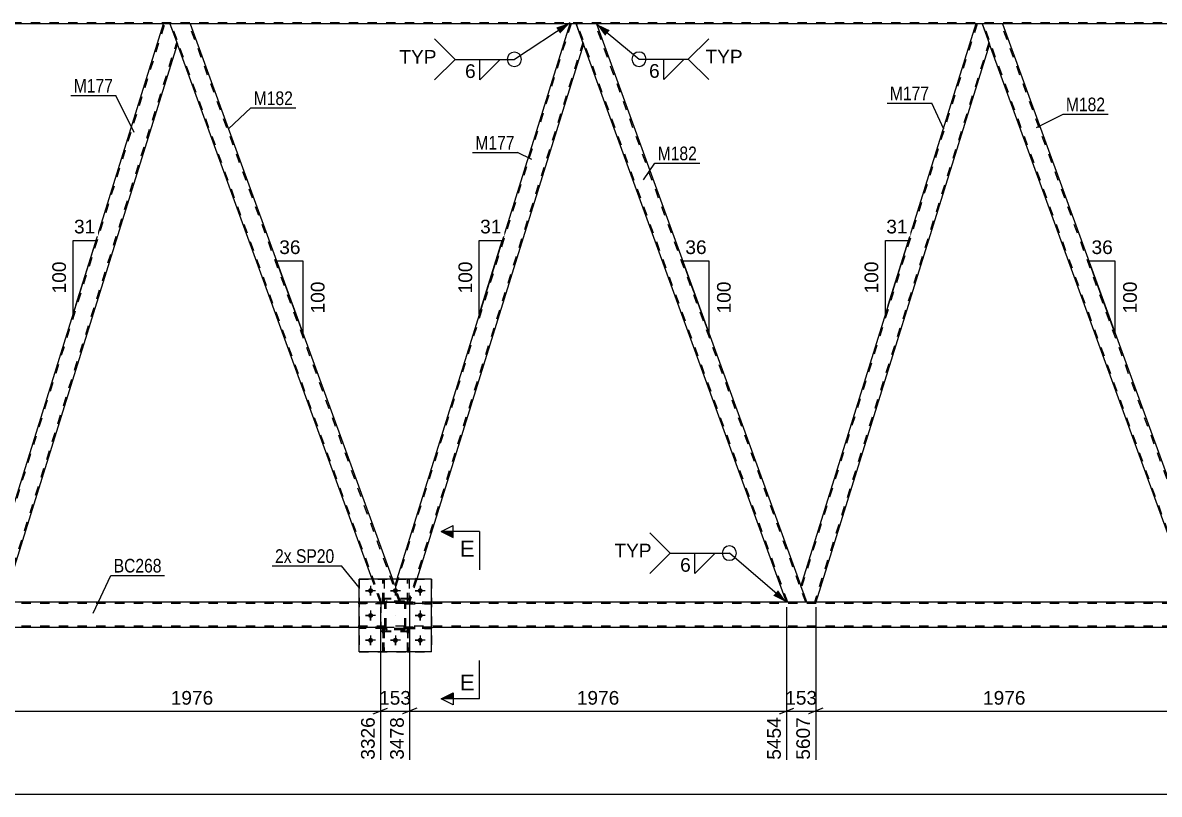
# Model space of a CAD drawing. Header units: millimetres. Extents: x -49 to 792, y -433 to 161.
# Drawn here: x 109.7 to 347.9, y -163.5 to -1.8 of the extents above; entities that cross this region are included whole.
import ezdxf

# ---------------------------------------------------------------- set-up
doc = ezdxf.new("R2010")
doc.units = ezdxf.units.MM
doc.linetypes.add('DXK_LINE_DOT2', pattern=[3.9198, 1.9599, -1.9599])
doc.linetypes.add('DXK_LINE_DOT3', pattern=[5.9187, 2.979, -0.9799, 0.9799, -0.9799])
doc.styles.add('Arial', font='ARIAL.TTF', dxfattribs={"height": 0.2})
doc.styles.add('Arial Narrow', font='ARIALN.TTF', dxfattribs={"height": 0.2})

# ---------------------------------------------------------------- blocks, each defined once
blk = doc.blocks.new('Part-203723993-3401 - 3316')
at = {"color": 7, "linetype": 'DXK_LINE_DOT2'}
for p, q in [((709.17, -1.76), (33.84, -1.76)), ((144.82, -2), (139.24, -2)), ((229.95, -2), (224.38, -2)), ((315.09, -2), (309.51, -2))]:
    blk.add_line(p, q, dxfattribs=at)
at = {"color": 2, "linetype": 'Continuous'}
for p, q in [((139.24, -2), (59.68, -2)), ((224.38, -2), (144.82, -2)), ((309.51, -2), (229.95, -2)), ((394.64, -2), (315.09, -2))]:
    blk.add_line(p, q, dxfattribs=at)
blk = doc.blocks.new('Part-203723993-3720 - 3316')
at = {"color": 7, "linetype": 'DXK_LINE_DOT2'}
for p, q in [((224.63, -2), (187.81, -120.12)), ((227.11, -5.88), (190.53, -123.22)), ((188.1, -118.4), (187.67, -119.75)), ((192.29, -118.4), (190.78, -123.22)), ((188.94, -123.22), (187.67, -119.75)), ((190.78, -123.22), (188.94, -123.22))]:
    blk.add_line(p, q, dxfattribs=at)
at = {"color": 2, "linetype": 'Continuous'}
for p, q in [((224.38, -2), (188.1, -118.4)), ((225.69, -2), (224.38, -2)), ((227.24, -6.25), (225.69, -2)), ((227.24, -6.25), (192.29, -118.4))]:
    blk.add_line(p, q, dxfattribs=at)
blk = doc.blocks.new('Part-203723993-3664 - 3316')
at = {"color": 7, "linetype": 'DXK_LINE_DOT2'}
for p, q in [((190.37, -123.24), (190.37, -118.39)), ((190.37, -118.39), (190.69, -118.39)), ((190.69, -118.39), (190.69, -123.24)), ((190.37, -122.64), (190.69, -122.64)), ((190.69, -123.24), (190.37, -123.24))]:
    blk.add_line(p, q, dxfattribs=at)
blk = doc.blocks.new('Part-203723993-3668 - 3316')
at = {"color": 7, "linetype": 'DXK_LINE_DOT2'}
for p, q in [((185.62, -123.48), (185.66, -123.29)), ((185.66, -123.29), (185.62, -123.48)), ((185.62, -128.52), (185.62, -123.48)), ((185.86, -123.48), (185.88, -123.38)), ((185.86, -128.52), (185.86, -123.48)), ((185.88, -123.38), (185.93, -123.31)), ((185.92, -123.03), (186.1, -123)), ((186.1, -123), (185.92, -123.03)), ((185.93, -123.31), (186.01, -123.25)), ((186.01, -123.25), (186.1, -123.24)), ((189.54, -123), (186.1, -123)), ((186.1, -123.24), (189.54, -123.24)), ((189.54, -123), (189.72, -123.03)), ((189.72, -123.03), (189.54, -123)), ((189.54, -123.24), (189.63, -123.25)), ((189.63, -123.25), (189.71, -123.31)), ((189.71, -123.31), (189.76, -123.38)), ((189.76, -123.38), (189.78, -123.48)), ((189.78, -128.52), (189.78, -123.48)), ((189.98, -123.29), (190.02, -123.48)), ((190.02, -123.48), (189.98, -123.29)), ((190.02, -128.52), (190.02, -123.48)), ((185.66, -128.7), (185.62, -128.52)), ((185.62, -128.52), (185.66, -128.7)), ((185.88, -128.61), (185.86, -128.52)), ((185.93, -128.69), (185.88, -128.61)), ((189.76, -128.61), (189.71, -128.69)), ((189.78, -128.52), (189.76, -128.61)), ((190.02, -128.52), (189.98, -128.7)), ((189.98, -128.7), (190.02, -128.52)), ((186.1, -129), (185.92, -128.96)), ((185.92, -128.96), (186.1, -129)), ((186.01, -128.74), (185.93, -128.69)), ((186.1, -128.76), (186.01, -128.74)), ((189.54, -128.76), (186.1, -128.76)), ((189.54, -129), (186.1, -129)), ((189.63, -128.74), (189.54, -128.76)), ((189.72, -128.96), (189.54, -129)), ((189.54, -129), (189.72, -128.96)), ((189.71, -128.69), (189.63, -128.74))]:
    blk.add_line(p, q, dxfattribs=at)
at = {"color": 7, "linetype": 'DXK_LINE_DOT3'}
blk.add_line((187.82, -126), (187.82, -126), dxfattribs=at)
at = {"color": 7, "linetype": 'DXK_LINE_DOT2'}
for centre, start, end in [((186.1, -123.48), 112.5, 157.5), ((186.1, -123.48), 112.5, 157.5), ((189.54, -123.48), 22.5, 67.5), ((189.54, -123.48), 22.5, 67.5), ((186.1, -128.52), 202.5, 247.5), ((186.1, -128.52), 202.5, 247.5), ((189.54, -128.52), 292.5, 337.5), ((189.54, -128.52), 292.5, 337.5)]:
    blk.add_arc(centre, 0.48, start, end, dxfattribs=at)
blk = doc.blocks.new('Bolt-203723993-3380 - 3316')
at = {"linetype": 'Continuous'}
for points in [[(183.14, -120.8, -1), (182.1, -120.8, -1)], [(188.34, -120.8, -1), (187.3, -120.8, -1)], [(193.54, -120.8, -1), (192.5, -120.8, -1)], [(183.14, -126, -1), (182.1, -126, -1)], [(193.54, -126, -1), (192.5, -126, -1)], [(183.14, -131.2, -1), (182.1, -131.2, -1)], [(188.34, -131.2, -1), (187.3, -131.2, -1)], [(193.54, -131.2, -1), (192.5, -131.2, -1)]]:
    blk.add_hatch(color=1, dxfattribs=at).paths.add_polyline_path(points)
at = {"color": 1, "linetype": 'Continuous'}
for p, q in [((183.66, -120.8), (181.58, -120.8)), ((182.62, -119.76), (182.62, -121.84)), ((188.86, -120.8), (186.78, -120.8)), ((187.82, -119.76), (187.82, -121.84)), ((194.06, -120.8), (191.98, -120.8)), ((193.02, -119.76), (193.02, -121.84)), ((183.66, -126), (181.58, -126)), ((182.62, -124.96), (182.62, -127.04)), ((194.06, -126), (191.98, -126)), ((193.02, -124.96), (193.02, -127.04)), ((182.62, -130.16), (182.62, -132.24)), ((187.82, -130.16), (187.82, -132.24)), ((193.02, -130.16), (193.02, -132.24)), ((183.66, -131.2), (181.58, -131.2)), ((188.86, -131.2), (186.78, -131.2)), ((194.06, -131.2), (191.98, -131.2))]:
    blk.add_line(p, q, dxfattribs=at)
blk = doc.blocks.new('Bolt-203723993-3381 - 3316')
at = {"color": 1, "linetype": 'Continuous'}
for p, q in [((181.58, -120.8), (182.27, -120.8)), ((182.62, -119.76), (182.62, -120.45)), ((182.62, -121.84), (182.62, -121.14)), ((183.66, -120.8), (182.97, -120.8)), ((186.78, -120.8), (187.47, -120.8)), ((187.82, -119.76), (187.82, -120.45)), ((187.82, -121.84), (187.82, -121.14)), ((188.86, -120.8), (188.17, -120.8)), ((191.98, -120.8), (192.67, -120.8)), ((193.02, -119.76), (193.02, -120.45)), ((193.02, -121.84), (193.02, -121.14)), ((194.06, -120.8), (193.37, -120.8)), ((181.58, -126), (182.27, -126)), ((182.62, -124.96), (182.62, -125.65)), ((183.66, -126), (182.97, -126)), ((191.98, -126), (192.67, -126)), ((193.02, -124.96), (193.02, -125.65)), ((194.06, -126), (193.37, -126)), ((182.62, -127.04), (182.62, -126.34)), ((193.02, -127.04), (193.02, -126.34)), ((182.62, -130.16), (182.62, -130.85)), ((187.82, -130.16), (187.82, -130.85)), ((193.02, -130.16), (193.02, -130.85)), ((181.58, -131.2), (182.27, -131.2)), ((182.62, -132.24), (182.62, -131.54)), ((183.66, -131.2), (182.97, -131.2)), ((186.78, -131.2), (187.47, -131.2)), ((187.82, -132.24), (187.82, -131.54)), ((188.86, -131.2), (188.17, -131.2)), ((191.98, -131.2), (192.67, -131.2)), ((193.02, -132.24), (193.02, -131.54)), ((194.06, -131.2), (193.37, -131.2))]:
    blk.add_line(p, q, dxfattribs=at)
blk = doc.blocks.new('Part-203723993-3396 - 3316')
at = {"color": 7, "linetype": 'DXK_LINE_DOT2'}
for p, q in [((718.97, -123.46), (52.31, -123.46)), ((195.42, -123.22), (180.22, -123.22)), ((718.97, -128.26), (51.68, -128.26)), ((195.42, -128.5), (180.22, -128.5))]:
    blk.add_line(p, q, dxfattribs=at)
at = {"color": 2, "linetype": 'Continuous'}
for p, q in [((180.22, -123.22), (52.34, -123.22)), ((435.63, -123.22), (195.42, -123.22)), ((180.22, -128.5), (51.65, -128.5)), ((435.63, -128.5), (195.42, -128.5))]:
    blk.add_line(p, q, dxfattribs=at)
blk = doc.blocks.new('Part-203723993-3655 - 3316')
at = {"color": 2, "linetype": 'Continuous'}
for p, q in [((190.37, -118.4), (190.37, -118.39)), ((190.69, -118.39), (190.37, -118.39)), ((190.69, -118.4), (190.69, -118.39))]:
    blk.add_line(p, q, dxfattribs=at)
at = {"color": 7, "linetype": 'DXK_LINE_DOT2'}
for p, q in [((190.37, -123.24), (190.37, -118.4)), ((190.69, -123.24), (190.69, -118.4)), ((190.37, -122.64), (190.69, -122.64)), ((190.69, -123.24), (190.37, -123.24))]:
    blk.add_line(p, q, dxfattribs=at)
blk = doc.blocks.new('Part-203723993-3659 - 3316')
at = {"color": 7, "linetype": 'DXK_LINE_DOT2'}
for p, q in [((185.62, -123.48), (185.66, -123.29)), ((185.66, -123.29), (185.62, -123.48)), ((185.62, -128.52), (185.62, -123.48)), ((185.86, -123.48), (185.88, -123.38)), ((185.86, -128.52), (185.86, -123.48)), ((185.88, -123.38), (185.93, -123.31)), ((185.92, -123.03), (186.1, -123)), ((186.1, -123), (185.92, -123.03)), ((185.93, -123.31), (186.01, -123.25)), ((186.01, -123.25), (186.1, -123.24)), ((189.54, -123), (186.1, -123)), ((186.1, -123.24), (189.54, -123.24)), ((189.54, -123), (189.72, -123.03)), ((189.72, -123.03), (189.54, -123)), ((189.54, -123.24), (189.63, -123.25)), ((189.63, -123.25), (189.71, -123.31)), ((189.71, -123.31), (189.76, -123.38)), ((189.76, -123.38), (189.78, -123.48)), ((189.78, -128.52), (189.78, -123.48)), ((189.98, -123.29), (190.02, -123.48)), ((190.02, -123.48), (189.98, -123.29)), ((190.02, -128.52), (190.02, -123.48)), ((185.66, -128.7), (185.62, -128.52)), ((185.62, -128.52), (185.66, -128.7)), ((185.88, -128.61), (185.86, -128.52)), ((185.93, -128.69), (185.88, -128.61)), ((189.76, -128.61), (189.71, -128.69)), ((189.78, -128.52), (189.76, -128.61)), ((190.02, -128.52), (189.98, -128.7)), ((189.98, -128.7), (190.02, -128.52)), ((186.1, -129), (185.92, -128.96)), ((185.92, -128.96), (186.1, -129)), ((186.01, -128.74), (185.93, -128.69)), ((186.1, -128.76), (186.01, -128.74)), ((189.54, -128.76), (186.1, -128.76)), ((189.54, -129), (186.1, -129)), ((189.63, -128.74), (189.54, -128.76)), ((189.72, -128.96), (189.54, -129)), ((189.54, -129), (189.72, -128.96)), ((189.71, -128.69), (189.63, -128.74))]:
    blk.add_line(p, q, dxfattribs=at)
at = {"color": 7, "linetype": 'DXK_LINE_DOT3'}
blk.add_line((187.82, -126), (187.82, -126), dxfattribs=at)
at = {"color": 7, "linetype": 'DXK_LINE_DOT2'}
for centre, start, end in [((186.1, -123.48), 112.5, 157.5), ((186.1, -123.48), 112.5, 157.5), ((189.54, -123.48), 22.5, 67.5), ((189.54, -123.48), 22.5, 67.5), ((186.1, -128.52), 202.5, 247.5), ((186.1, -128.52), 202.5, 247.5), ((189.54, -128.52), 292.5, 337.5), ((189.54, -128.52), 292.5, 337.5)]:
    blk.add_arc(centre, 0.48, start, end, dxfattribs=at)
blk = doc.blocks.new('Part-203723993-3653 - 3316')
at = {"color": 7, "linetype": 'DXK_LINE_DOT2'}
for p, q in [((185.62, -123.23), (180.22, -123.23)), ((180.22, -123.55), (180.22, -123.23)), ((185.62, -123.55), (180.22, -123.55)), ((185.02, -123.55), (185.02, -123.23)), ((185.62, -123.23), (185.62, -123.55))]:
    blk.add_line(p, q, dxfattribs=at)
blk = doc.blocks.new('Part-203723993-3657 - 3316')
at = {"color": 7, "linetype": 'DXK_LINE_DOT2'}
for p, q in [((190.69, -128.76), (190.37, -128.76)), ((190.37, -128.76), (190.37, -133.59)), ((190.37, -129.36), (190.69, -129.36)), ((190.69, -133.59), (190.69, -128.76)), ((190.37, -133.59), (190.69, -133.59))]:
    blk.add_line(p, q, dxfattribs=at)
blk = doc.blocks.new('Part-203723993-3645 - 3316')
at = {"color": 2, "linetype": 'Continuous'}
for p, q in [((195.42, -118.4), (180.22, -118.4)), ((180.22, -133.6), (180.22, -118.4)), ((195.42, -133.6), (195.42, -118.4)), ((195.42, -133.6), (180.22, -133.6))]:
    blk.add_line(p, q, dxfattribs=at)
blk = doc.blocks.new('Part-203723993-3650 - 3316')
at = {"color": 7, "linetype": 'DXK_LINE_DOT2'}
for p, q in [((180.22, -118.4), (195.42, -118.4)), ((180.22, -118.4), (180.22, -133.6)), ((195.42, -118.4), (195.42, -133.6)), ((180.22, -133.6), (195.42, -133.6))]:
    blk.add_line(p, q, dxfattribs=at)
blk = doc.blocks.new('Part-203723993-3651 - 3316')
at = {"color": 7, "linetype": 'DXK_LINE_DOT2'}
for p, q in [((190.02, -123.55), (190.02, -123.23)), ((190.02, -123.23), (195.42, -123.23)), ((195.42, -123.55), (190.02, -123.55)), ((190.62, -123.55), (190.62, -123.23)), ((195.42, -123.23), (195.42, -123.55))]:
    blk.add_line(p, q, dxfattribs=at)
blk = doc.blocks.new('Part-203723993-3652 - 3316')
at = {"color": 7, "linetype": 'DXK_LINE_DOT2'}
for p, q in [((190.02, -128.75), (190.02, -128.43)), ((190.02, -128.43), (195.42, -128.43)), ((190.62, -128.75), (190.62, -128.43)), ((195.42, -128.43), (195.42, -128.75)), ((195.42, -128.75), (190.02, -128.75))]:
    blk.add_line(p, q, dxfattribs=at)
blk = doc.blocks.new('Part-203723993-3654 - 3316')
at = {"color": 7, "linetype": 'DXK_LINE_DOT2'}
for p, q in [((185.62, -128.43), (180.22, -128.43)), ((180.22, -128.75), (180.22, -128.43)), ((185.02, -128.75), (185.02, -128.43)), ((185.62, -128.43), (185.62, -128.75)), ((185.62, -128.75), (180.22, -128.75))]:
    blk.add_line(p, q, dxfattribs=at)
blk = doc.blocks.new('Part-203723993-3656 - 3316')
at = {"color": 2, "linetype": 'Continuous'}
for p, q in [((185.17, -118.4), (185.17, -118.39)), ((185.49, -118.39), (185.17, -118.39)), ((185.49, -118.4), (185.49, -118.39))]:
    blk.add_line(p, q, dxfattribs=at)
at = {"color": 7, "linetype": 'DXK_LINE_DOT2'}
for p, q in [((185.17, -123.24), (185.17, -118.4)), ((185.49, -123.24), (185.49, -118.4)), ((185.17, -122.64), (185.49, -122.64)), ((185.49, -123.24), (185.17, -123.24))]:
    blk.add_line(p, q, dxfattribs=at)
blk = doc.blocks.new('Part-203723993-3658 - 3316')
at = {"color": 7, "linetype": 'DXK_LINE_DOT2'}
for p, q in [((185.49, -128.76), (185.17, -128.76)), ((185.17, -128.76), (185.17, -133.59)), ((185.17, -129.36), (185.49, -129.36)), ((185.49, -133.59), (185.49, -128.76)), ((185.17, -133.59), (185.49, -133.59))]:
    blk.add_line(p, q, dxfattribs=at)
blk = doc.blocks.new('Part-203723993-3660 - 3316')
at = {"color": 7, "linetype": 'DXK_LINE_DOT2'}
for p, q in [((195.42, -123.23), (190.02, -123.23)), ((190.02, -123.23), (190.02, -123.55)), ((190.02, -123.55), (195.42, -123.55)), ((190.62, -123.55), (190.62, -123.23)), ((195.42, -123.55), (195.42, -123.23))]:
    blk.add_line(p, q, dxfattribs=at)
blk = doc.blocks.new('Part-203723993-3661 - 3316')
at = {"color": 7, "linetype": 'DXK_LINE_DOT2'}
for p, q in [((195.42, -128.43), (190.02, -128.43)), ((190.02, -128.43), (190.02, -128.75)), ((190.62, -128.75), (190.62, -128.43)), ((195.42, -128.75), (195.42, -128.43)), ((190.02, -128.75), (195.42, -128.75))]:
    blk.add_line(p, q, dxfattribs=at)
blk = doc.blocks.new('Part-203723993-3662 - 3316')
at = {"color": 7, "linetype": 'DXK_LINE_DOT2'}
for p, q in [((185.62, -123.23), (180.22, -123.23)), ((180.22, -123.23), (180.22, -123.55)), ((185.62, -123.55), (180.22, -123.55)), ((185.02, -123.55), (185.02, -123.23)), ((185.62, -123.55), (185.62, -123.23))]:
    blk.add_line(p, q, dxfattribs=at)
blk = doc.blocks.new('Part-203723993-3663 - 3316')
at = {"color": 7, "linetype": 'DXK_LINE_DOT2'}
for p, q in [((185.62, -128.43), (180.22, -128.43)), ((180.22, -128.43), (180.22, -128.75)), ((185.02, -128.75), (185.02, -128.43)), ((185.62, -128.75), (185.62, -128.43)), ((185.62, -128.75), (180.22, -128.75))]:
    blk.add_line(p, q, dxfattribs=at)
blk = doc.blocks.new('Part-203723993-3665 - 3316')
at = {"color": 7, "linetype": 'DXK_LINE_DOT2'}
for p, q in [((185.17, -123.24), (185.17, -118.39)), ((185.17, -118.39), (185.49, -118.39)), ((185.49, -118.39), (185.49, -123.24)), ((185.17, -122.64), (185.49, -122.64)), ((185.49, -123.24), (185.17, -123.24))]:
    blk.add_line(p, q, dxfattribs=at)
blk = doc.blocks.new('Part-203723993-3666 - 3316')
at = {"color": 7, "linetype": 'DXK_LINE_DOT2'}
for p, q in [((190.37, -133.59), (190.37, -128.76)), ((190.37, -128.76), (190.69, -128.76)), ((190.37, -129.36), (190.69, -129.36)), ((190.69, -128.76), (190.69, -133.59)), ((190.69, -133.59), (190.37, -133.59))]:
    blk.add_line(p, q, dxfattribs=at)
blk = doc.blocks.new('Part-203723993-3667 - 3316')
at = {"color": 7, "linetype": 'DXK_LINE_DOT2'}
for p, q in [((185.17, -133.59), (185.17, -128.76)), ((185.17, -128.76), (185.49, -128.76)), ((185.17, -129.36), (185.49, -129.36)), ((185.49, -128.76), (185.49, -133.59)), ((185.49, -133.59), (185.17, -133.59))]:
    blk.add_line(p, q, dxfattribs=at)
blk = doc.blocks.new('Part-203723993-3669 - 3316')
at = {"color": 7, "linetype": 'DXK_LINE_DOT2'}
for p, q in [((190.82, -122.46), (184.82, -122.46)), ((184.82, -129.26), (184.82, -122.46)), ((190.82, -129.26), (190.82, -122.46)), ((190.82, -129.26), (184.82, -129.26))]:
    blk.add_line(p, q, dxfattribs=at)
blk = doc.blocks.new('Part-203723993-3670 - 3316')
at = {"color": 7, "linetype": 'DXK_LINE_DOT2'}
for p, q in [((190.82, -122.59), (184.82, -122.59)), ((184.82, -129.39), (184.82, -122.59)), ((190.82, -129.39), (190.82, -122.59)), ((190.82, -129.39), (184.82, -129.39))]:
    blk.add_line(p, q, dxfattribs=at)
blk = doc.blocks.new('Part-203723993-3715 - 3316')
at = {"color": 2, "linetype": 'Continuous'}
for p, q in [((309.51, -2), (272.81, -119.75)), ((310.83, -2), (309.51, -2)), ((310.83, -2), (312.38, -6.25)), ((312.38, -6.25), (275.92, -123.22)), ((274.07, -123.22), (272.81, -119.75))]:
    blk.add_line(p, q, dxfattribs=at)
at = {"color": 7, "linetype": 'DXK_LINE_DOT2'}
for p, q in [((309.76, -2), (272.94, -120.12)), ((312.24, -5.88), (275.66, -123.22)), ((275.92, -123.22), (274.07, -123.22))]:
    blk.add_line(p, q, dxfattribs=at)
blk = doc.blocks.new('Part-203723993-3725 - 3316')
at = {"color": 2, "linetype": 'Continuous'}
for p, q in [((102.54, -119.75), (139.24, -2)), ((140.56, -2), (139.24, -2)), ((140.56, -2), (142.11, -6.25)), ((105.65, -123.22), (142.11, -6.25)), ((103.8, -123.22), (102.54, -119.75))]:
    blk.add_line(p, q, dxfattribs=at)
at = {"color": 7, "linetype": 'DXK_LINE_DOT2'}
for p, q in [((102.68, -120.12), (139.49, -2)), ((105.4, -123.22), (141.97, -5.88)), ((105.65, -123.22), (103.8, -123.22))]:
    blk.add_line(p, q, dxfattribs=at)
blk = doc.blocks.new('Part-203723993-3750 - 3316')
at = {"color": 2, "linetype": 'Continuous'}
for p, q in [((315.09, -2), (310.83, -2)), ((315.09, -2), (357.94, -119.75)), ((354.95, -123.22), (312.38, -6.25))]:
    blk.add_line(p, q, dxfattribs=at)
at = {"color": 7, "linetype": 'DXK_LINE_DOT2'}
for p, q in [((310.83, -2), (312.38, -6.25)), ((355.2, -123.22), (311.08, -2)), ((311.08, -2), (311.1, -2)), ((358.95, -123.22), (314.83, -2)), ((359.21, -123.22), (357.94, -119.75)), ((359.21, -123.22), (354.95, -123.22))]:
    blk.add_line(p, q, dxfattribs=at)
blk = doc.blocks.new('Part-203723993-3755 - 3316')
at = {"color": 2, "linetype": 'Continuous'}
for p, q in [((229.95, -2), (225.69, -2)), ((229.95, -2), (272.81, -119.75)), ((269.81, -123.22), (227.24, -6.25))]:
    blk.add_line(p, q, dxfattribs=at)
at = {"color": 7, "linetype": 'DXK_LINE_DOT2'}
for p, q in [((225.69, -2), (227.24, -6.25)), ((270.07, -123.22), (225.95, -2)), ((225.95, -2), (225.97, -2)), ((273.82, -123.22), (229.7, -2)), ((274.07, -123.22), (272.81, -119.75)), ((274.07, -123.22), (269.81, -123.22))]:
    blk.add_line(p, q, dxfattribs=at)
blk = doc.blocks.new('Part-203723993-3760 - 3316')
at = {"color": 2, "linetype": 'Continuous'}
for p, q in [((144.82, -2), (140.56, -2)), ((144.82, -2), (187.18, -118.4)), ((182.92, -118.4), (142.11, -6.25))]:
    blk.add_line(p, q, dxfattribs=at)
at = {"color": 7, "linetype": 'DXK_LINE_DOT2'}
for p, q in [((140.56, -2), (142.11, -6.25)), ((184.94, -123.22), (140.82, -2)), ((140.82, -2), (140.83, -2)), ((188.68, -123.22), (144.56, -2)), ((184.68, -123.22), (182.92, -118.4)), ((188.94, -123.22), (187.18, -118.4)), ((188.94, -123.22), (184.68, -123.22))]:
    blk.add_line(p, q, dxfattribs=at)
blk = doc.blocks.new('StraightDimension-203723993-4690 - 3316')
at = {"color": 7, "linetype": 'Continuous'}
for p, q in [((269.81, -124.22), (269.81, -156.23)), ((275.92, -124.22), (275.92, -156.23)), ((268.31, -146.64), (271.31, -145.44)), ((269.81, -146.04), (275.92, -146.04)), ((277.42, -145.44), (274.42, -146.64))]:
    blk.add_line(p, q, dxfattribs=at)
at = {"color": 0}
blk.add_wipeout([(276.8, -145.29), (276.8, -141.09), (268.93, -141.09), (268.93, -145.29)], dxfattribs=at)
at = {"color": 0, "linetype": 'Continuous'}
blk.add_wipeout([(275.32, -146.74), (271.12, -146.74), (271.12, -156.83), (275.32, -156.83)], dxfattribs=at)
at = {"color": 3, "style": 'Arial'}
blk.add_text('153', height=2.865, dxfattribs=at).set_placement((269.53, -144.69))
at = {"color": 3, "linetype": 'Continuous', "style": 'Arial'}
blk.add_text('5607', height=2.865, rotation=90.0002, dxfattribs=at).set_placement((274.72, -156.23))
blk = doc.blocks.new('StraightDimension-203723993-4666 - 3316')
at = {"color": 7, "linetype": 'Continuous'}
for p, q in [((184.68, -124.22), (184.68, -156.23)), ((190.78, -124.22), (190.78, -156.23)), ((183.18, -146.64), (186.18, -145.44)), ((184.68, -146.04), (190.78, -146.04)), ((192.28, -145.44), (189.28, -146.64))]:
    blk.add_line(p, q, dxfattribs=at)
at = {"color": 0}
blk.add_wipeout([(191.67, -145.29), (191.67, -141.09), (183.8, -141.09), (183.8, -145.29)], dxfattribs=at)
at = {"color": 0, "linetype": 'Continuous'}
blk.add_wipeout([(190.18, -146.74), (185.98, -146.74), (185.98, -156.83), (190.18, -156.83)], dxfattribs=at)
at = {"color": 3, "style": 'Arial'}
blk.add_text('153', height=2.865, dxfattribs=at).set_placement((184.4, -144.69))
at = {"color": 3, "linetype": 'Continuous', "style": 'Arial'}
blk.add_text('3478', height=2.865, rotation=90.0002, dxfattribs=at).set_placement((189.58, -156.23))
blk = doc.blocks.new('AngleDimension-203723993-4977 - 3316')
at = {"color": 7, "linetype": 'Continuous'}
for p, q in [((335.46, -57.99), (333.19, -51.74)), ((338.73, -51.74), (333.19, -51.74)), ((338.73, -66.96), (333.19, -51.74)), ((338.73, -66.96), (338.73, -51.74))]:
    blk.add_line(p, q, dxfattribs=at)
at = {"color": 0}
for points in [[(338.78, -50.84), (338.78, -46.64), (333.14, -46.64), (333.14, -50.84)], [(343.83, -55.42), (339.63, -55.42), (339.63, -63.29), (343.83, -63.29)]]:
    blk.add_wipeout(points, dxfattribs=at)
at = {"color": 3, "style": 'Arial'}
blk.add_text('36', height=2.865, dxfattribs=at).set_placement((333.74, -50.24))
blk.add_text('100', height=2.865, rotation=90.0002, dxfattribs=at).set_placement((343.23, -62.69))
blk = doc.blocks.new('StraightDimension-203723993-4913 - 3316')
at = {"color": 7, "linetype": 'Continuous'}
for p, q in [((105.65, -124.22), (105.65, -156.23)), ((184.68, -124.22), (184.68, -156.23)), ((107.15, -145.44), (104.15, -146.64)), ((105.65, -146.04), (184.68, -146.04)), ((183.18, -146.64), (186.18, -145.44))]:
    blk.add_line(p, q, dxfattribs=at)
at = {"color": 0}
blk.add_wipeout([(150.21, -145.29), (150.21, -141.09), (140.12, -141.09), (140.12, -145.29)], dxfattribs=at)
at = {"color": 0, "linetype": 'Continuous'}
blk.add_wipeout([(184.08, -146.74), (179.88, -146.74), (179.88, -156.83), (184.08, -156.83)], dxfattribs=at)
at = {"color": 3, "style": 'Arial'}
blk.add_text('1976', height=2.865, dxfattribs=at).set_placement((140.72, -144.69))
at = {"color": 3, "linetype": 'Continuous', "style": 'Arial'}
blk.add_text('3326', height=2.865, rotation=90.0002, dxfattribs=at).set_placement((183.48, -156.23))
blk = doc.blocks.new('StraightDimension-203723993-3995 - 3316')
at = {"color": 7, "linetype": 'Continuous'}
blk.add_line((-0.64, -163.47), (728.23, -163.47), dxfattribs=at)
blk = doc.blocks.new('AngleDimension-203723993-3833 - 3316')
at = {"color": 7, "linetype": 'Continuous'}
for p, q in [((165.19, -57.99), (162.92, -51.74)), ((168.46, -51.74), (162.92, -51.74)), ((168.46, -66.96), (162.92, -51.74)), ((168.46, -66.96), (168.46, -51.74))]:
    blk.add_line(p, q, dxfattribs=at)
at = {"color": 0}
for points in [[(168.51, -50.84), (168.51, -46.64), (162.87, -46.64), (162.87, -50.84)], [(173.56, -55.42), (169.36, -55.42), (169.36, -63.29), (173.56, -63.29)]]:
    blk.add_wipeout(points, dxfattribs=at)
at = {"color": 3, "style": 'Arial'}
blk.add_text('36', height=2.865, dxfattribs=at).set_placement((163.47, -50.24))
blk.add_text('100', height=2.865, rotation=90.0002, dxfattribs=at).set_placement((172.96, -62.69))
blk = doc.blocks.new('AngleDimension-203723993-3955 - 3316')
at = {"color": 7, "linetype": 'Continuous'}
for p, q in [((120.26, -47.42), (125.08, -47.42)), ((120.26, -62.89), (125.08, -47.42)), ((120.26, -62.89), (120.26, -47.42)), ((120.86, -60.99), (125.08, -47.42))]:
    blk.add_line(p, q, dxfattribs=at)
at = {"color": 0}
for points in [[(125.5, -46.52), (125.5, -42.32), (119.85, -42.32), (119.85, -46.52)], [(119.36, -51.22), (115.16, -51.22), (115.16, -59.09), (119.36, -59.09)]]:
    blk.add_wipeout(points, dxfattribs=at)
at = {"color": 3, "style": 'Arial'}
blk.add_text('31', height=2.865, dxfattribs=at).set_placement((120.45, -45.92))
blk.add_text('100', height=2.865, rotation=90.0002, dxfattribs=at).set_placement((118.76, -58.49))
blk = doc.blocks.new('AngleDimension-203723993-4596 - 3316')
at = {"color": 7, "linetype": 'Continuous'}
for p, q in [((205.4, -47.42), (210.22, -47.42)), ((205.4, -62.89), (210.22, -47.42)), ((205.4, -62.89), (205.4, -47.42)), ((205.99, -60.99), (210.22, -47.42))]:
    blk.add_line(p, q, dxfattribs=at)
at = {"color": 0}
for points in [[(210.63, -46.52), (210.63, -42.32), (204.98, -42.32), (204.98, -46.52)], [(204.5, -51.22), (200.3, -51.22), (200.3, -59.09), (204.5, -59.09)]]:
    blk.add_wipeout(points, dxfattribs=at)
at = {"color": 3, "style": 'Arial'}
blk.add_text('31', height=2.865, dxfattribs=at).set_placement((205.58, -45.92))
blk.add_text('100', height=2.865, rotation=90.0002, dxfattribs=at).set_placement((203.9, -58.49))
blk = doc.blocks.new('AngleDimension-203723993-4610 - 3316')
at = {"color": 7, "linetype": 'Continuous'}
for p, q in [((250.33, -57.99), (248.06, -51.74)), ((253.6, -51.74), (248.06, -51.74)), ((253.6, -66.96), (248.06, -51.74)), ((253.6, -66.96), (253.6, -51.74))]:
    blk.add_line(p, q, dxfattribs=at)
at = {"color": 0}
for points in [[(253.65, -50.84), (253.65, -46.64), (248, -46.64), (248, -50.84)], [(258.7, -55.42), (254.5, -55.42), (254.5, -63.29), (258.7, -63.29)]]:
    blk.add_wipeout(points, dxfattribs=at)
at = {"color": 3, "style": 'Arial'}
blk.add_text('36', height=2.865, dxfattribs=at).set_placement((248.6, -50.24))
blk.add_text('100', height=2.865, rotation=90.0002, dxfattribs=at).set_placement((258.1, -62.69))
blk = doc.blocks.new('AngleDimension-203723993-4652 - 3316')
at = {"color": 7, "linetype": 'Continuous'}
for p, q in [((290.53, -47.42), (295.35, -47.42)), ((290.53, -62.89), (295.35, -47.42)), ((290.53, -62.89), (290.53, -47.42)), ((291.12, -60.99), (295.35, -47.42))]:
    blk.add_line(p, q, dxfattribs=at)
at = {"color": 0}
for points in [[(295.77, -46.52), (295.77, -42.32), (290.12, -42.32), (290.12, -46.52)], [(289.63, -51.22), (285.43, -51.22), (285.43, -59.09), (289.63, -59.09)]]:
    blk.add_wipeout(points, dxfattribs=at)
at = {"color": 3, "style": 'Arial'}
blk.add_text('31', height=2.865, dxfattribs=at).set_placement((290.72, -45.92))
blk.add_text('100', height=2.865, rotation=90.0002, dxfattribs=at).set_placement((289.03, -58.49))
blk = doc.blocks.new('StraightDimension-203723993-4866 - 3316')
at = {"color": 7, "linetype": 'Continuous'}
for p, q in [((275.92, -124.22), (275.92, -156.23)), ((354.95, -124.22), (354.95, -156.23)), ((277.42, -145.44), (274.42, -146.64)), ((275.92, -146.04), (354.95, -146.04)), ((353.45, -146.64), (356.45, -145.44))]:
    blk.add_line(p, q, dxfattribs=at)
at = {"color": 0}
blk.add_wipeout([(320.48, -145.29), (320.48, -141.09), (310.39, -141.09), (310.39, -145.29)], dxfattribs=at)
at = {"color": 0, "linetype": 'Continuous'}
blk.add_wipeout([(354.35, -146.74), (350.15, -146.74), (350.15, -156.83), (354.35, -156.83)], dxfattribs=at)
at = {"color": 3, "style": 'Arial'}
blk.add_text('1976', height=2.865, dxfattribs=at).set_placement((310.99, -144.69))
at = {"color": 3, "linetype": 'Continuous', "style": 'Arial'}
blk.add_text('7583', height=2.865, rotation=90.0002, dxfattribs=at).set_placement((353.75, -156.23))
blk = doc.blocks.new('StraightDimension-203723993-4882 - 3316')
at = {"color": 7, "linetype": 'Continuous'}
for p, q in [((190.78, -124.22), (190.78, -156.23)), ((269.81, -124.22), (269.81, -156.23)), ((192.28, -145.44), (189.28, -146.64)), ((190.78, -146.04), (269.81, -146.04)), ((268.31, -146.64), (271.31, -145.44))]:
    blk.add_line(p, q, dxfattribs=at)
at = {"color": 0}
blk.add_wipeout([(235.35, -145.29), (235.35, -141.09), (225.25, -141.09), (225.25, -145.29)], dxfattribs=at)
at = {"color": 0, "linetype": 'Continuous'}
blk.add_wipeout([(269.21, -146.74), (265.01, -146.74), (265.01, -156.83), (269.21, -156.83)], dxfattribs=at)
at = {"color": 3, "style": 'Arial'}
blk.add_text('1976', height=2.865, dxfattribs=at).set_placement((225.85, -144.69))
at = {"color": 3, "linetype": 'Continuous', "style": 'Arial'}
blk.add_text('5454', height=2.865, rotation=90.0002, dxfattribs=at).set_placement((268.61, -156.23))
blk = doc.blocks.new('Mark-203723993-3392 - 3316')
at = {"color": 0}
blk.add_wipeout([(138.81, -116.99), (138.81, -113.99), (128.76, -113.99), (128.76, -116.99)], dxfattribs=at)
blk.add_wipeout([(138.81, -116.99), (138.81, -113.99), (128.76, -113.99), (128.76, -116.99)], dxfattribs=at)
at = {"color": 30, "linetype": 'Continuous'}
for p, q in [((124.44, -125.51), (128.16, -117.59)), ((128.16, -117.59), (139.41, -117.59))]:
    blk.add_line(p, q, dxfattribs=at)
at = {"color": 3, "style": 'Arial Narrow'}
blk.add_text('BC268', height=2.863, dxfattribs=at).set_placement((128.76, -116.99))
blk = doc.blocks.new('Mark-203723993-3716 - 3316')
at = {"color": 0}
blk.add_wipeout([(212.79, -28.36), (212.79, -25.36), (204.57, -25.36), (204.57, -28.36)], dxfattribs=at)
blk.add_wipeout([(212.79, -28.36), (212.79, -25.36), (204.57, -25.36), (204.57, -28.36)], dxfattribs=at)
at = {"color": 30, "linetype": 'Continuous'}
for p in [(203.97, -28.96), (216.43, -30.44)]:
    blk.add_line(p, (213.39, -28.96), dxfattribs=at)
at = {"color": 3, "style": 'Arial Narrow'}
blk.add_text('M177', height=2.863, dxfattribs=at).set_placement((204.57, -28.36))
blk = doc.blocks.new('Mark-203723993-3746 - 3316')
at = {"color": 0}
blk.add_wipeout([(336.6, -20.32), (336.6, -17.32), (328.37, -17.32), (328.37, -20.32)], dxfattribs=at)
blk.add_wipeout([(336.6, -20.32), (336.6, -17.32), (328.37, -17.32), (328.37, -20.32)], dxfattribs=at)
at = {"color": 30, "linetype": 'Continuous'}
for p, q in [((322.18, -23.74), (327.77, -20.92)), ((327.77, -20.92), (337.2, -20.92))]:
    blk.add_line(p, q, dxfattribs=at)
at = {"color": 3, "style": 'Arial Narrow'}
blk.add_text('M182', height=2.863, dxfattribs=at).set_placement((328.37, -20.32))
blk = doc.blocks.new('SectionMark-203723993-5013 - 3316')
at = {"linetype": 'Continuous'}
for points in [[(199.92, -108.41), (199.92, -109.66), (197.42, -108.41)], [(199.92, -142.21), (199.92, -143.46), (197.42, -143.46)]]:
    blk.add_hatch(color=6, dxfattribs=at).paths.add_polyline_path(points)
at = {"color": 6, "linetype": 'Continuous'}
for p, q in [((197.42, -108.41), (199.92, -107.16)), ((199.92, -109.66), (199.92, -107.16)), ((205.42, -108.41), (197.42, -108.41)), ((197.42, -108.41), (199.92, -109.66)), ((197.42, -143.46), (199.92, -142.21)), ((199.92, -142.21), (199.92, -144.71)), ((205.42, -143.46), (197.42, -143.46)), ((199.92, -144.71), (197.42, -143.46))]:
    blk.add_line(p, q, dxfattribs=at)
at = {"color": 0, "linetype": 'Continuous'}
for points in [[(204.42, -113.66), (204.42, -110.16), (201.31, -110.16), (201.31, -113.66)], [(204.42, -141.71), (204.42, -138.21), (201.31, -138.21), (201.31, -141.71)]]:
    blk.add_wipeout(points, dxfattribs=at)
at = {"color": 6, "linetype": 'Continuous'}
for p, q in [((205.42, -108.41), (205.42, -116.41)), ((205.42, -143.46), (205.42, -135.46))]:
    blk.add_line(p, q, dxfattribs=at)
at = {"color": 3, "linetype": 'Continuous', "style": 'Arial'}
for p in [(201.31, -113.66), (201.31, -141.71)]:
    blk.add_text('E', height=3.34, dxfattribs=at).set_placement(p)
blk = doc.blocks.new('WeldMark-203723993-11028 - 3316')
at = {"linetype": 'Continuous'}
blk.add_hatch(color=30, dxfattribs=at).paths.add_polyline_path([(221.53, -2.78), (224.45, -1.76), (222.35, -4.03)])
at = {"color": 30, "linetype": 'Continuous'}
blk.add_line((224.45, -1.76), (212.75, -9.44), dxfattribs=at)
at = {"color": 3, "linetype": 'Continuous'}
for q in [(196.04, -5.15), (196.04, -13.73)]:
    blk.add_line((200.32, -9.44), q, dxfattribs=at)
for start, end in [(90, 270), (270, 90)]:
    blk.add_arc((212.75, -9.44), 1.5, start, end, dxfattribs=at)
at = {"color": 0}
blk.add_wipeout([(204.85, -13.54), (204.85, -10.14), (202.22, -10.14), (202.22, -13.54)], dxfattribs=at)
at = {"color": 30, "linetype": 'Continuous'}
blk.add_line((200.32, -9.44), (212.75, -9.44), dxfattribs=at)
at = {"color": 3, "linetype": 'Continuous'}
for p, q in [((205.5, -9.44), (209.79, -9.44)), ((209.79, -9.44), (205.5, -13.73)), ((205.5, -13.73), (205.5, -9.44))]:
    blk.add_line(p, q, dxfattribs=at)
at = {"color": 3, "style": 'Arial'}
blk.add_text('6', height=2.87, dxfattribs=at).set_placement((202.42, -13.34))
at = {"color": 0, "linetype": 'Continuous'}
blk.add_wipeout([(196.42, -10.34), (196.42, -7.34), (188.65, -7.34), (188.65, -10.34)], dxfattribs=at)
blk.add_wipeout([(196.42, -10.34), (196.42, -7.34), (188.65, -7.34), (188.65, -10.34)], dxfattribs=at)
at = {"color": 3, "linetype": 'Continuous', "style": 'Arial'}
blk.add_text('TYP', height=2.865, dxfattribs=at).set_placement((188.65, -10.34))
blk = doc.blocks.new('Mark-203723993-3711 - 3316')
at = {"color": 0}
blk.add_wipeout([(299.7, -18.01), (299.7, -15.01), (291.47, -15.01), (291.47, -18.01)], dxfattribs=at)
blk.add_wipeout([(299.7, -18.01), (299.7, -15.01), (291.47, -15.01), (291.47, -18.01)], dxfattribs=at)
at = {"color": 30, "linetype": 'Continuous'}
for p in [(290.87, -18.61), (302.81, -24.08)]:
    blk.add_line(p, (300.3, -18.61), dxfattribs=at)
at = {"color": 3, "style": 'Arial Narrow'}
blk.add_text('M177', height=2.863, dxfattribs=at).set_placement((291.47, -18.01))
blk = doc.blocks.new('Mark-203723993-3721 - 3316')
at = {"color": 0}
blk.add_wipeout([(128.63, -16.4), (128.63, -13.4), (120.4, -13.4), (120.4, -16.4)], dxfattribs=at)
blk.add_wipeout([(128.63, -16.4), (128.63, -13.4), (120.4, -13.4), (120.4, -16.4)], dxfattribs=at)
at = {"color": 30, "linetype": 'Continuous'}
for p in [(119.8, -17), (133.07, -24.75)]:
    blk.add_line(p, (129.23, -17), dxfattribs=at)
at = {"color": 3, "style": 'Arial Narrow'}
blk.add_text('M177', height=2.863, dxfattribs=at).set_placement((120.4, -16.4))
blk = doc.blocks.new('Mark-203723993-3751 - 3316')
at = {"color": 0}
blk.add_wipeout([(251.03, -30.59), (251.03, -27.59), (242.8, -27.59), (242.8, -30.59)], dxfattribs=at)
blk.add_wipeout([(251.03, -30.59), (251.03, -27.59), (242.8, -27.59), (242.8, -30.59)], dxfattribs=at)
at = {"color": 30, "linetype": 'Continuous'}
for p, q in [((239.84, -34.69), (242.2, -31.19)), ((242.2, -31.19), (251.63, -31.19))]:
    blk.add_line(p, q, dxfattribs=at)
at = {"color": 3, "style": 'Arial Narrow'}
blk.add_text('M182', height=2.863, dxfattribs=at).set_placement((242.8, -30.59))
blk = doc.blocks.new('Mark-203723993-3756 - 3316')
at = {"color": 0}
blk.add_wipeout([(166.34, -19.01), (166.34, -16.01), (158.12, -16.01), (158.12, -19.01)], dxfattribs=at)
blk.add_wipeout([(166.34, -19.01), (166.34, -16.01), (158.12, -16.01), (158.12, -19.01)], dxfattribs=at)
at = {"color": 30, "linetype": 'Continuous'}
for p, q in [((152.83, -24.02), (157.52, -19.61)), ((157.52, -19.61), (166.94, -19.61))]:
    blk.add_line(p, q, dxfattribs=at)
at = {"color": 3, "style": 'Arial Narrow'}
blk.add_text('M182', height=2.863, dxfattribs=at).set_placement((158.12, -19.01))
blk = doc.blocks.new('MarkSet-203723993-5045 - 3316')
at = {"color": 30, "linetype": 'Continuous'}
blk.add_line((180.22, -120.16), (176.5, -115.58), dxfattribs=at)
at = {"color": 0}
blk.add_wipeout([(166.07, -114.98), (166.07, -111.98), (162.59, -111.98), (162.59, -114.98)], dxfattribs=at)
blk.add_wipeout([(166.07, -114.98), (166.07, -111.98), (162.59, -111.98), (162.59, -114.98)], dxfattribs=at)
blk.add_wipeout([(175, -114.98), (175, -111.98), (166.97, -111.98), (166.97, -114.98)], dxfattribs=at)
blk.add_wipeout([(175, -114.98), (175, -111.98), (166.97, -111.98), (166.97, -114.98)], dxfattribs=at)
at = {"color": 30, "linetype": 'Continuous'}
blk.add_line((161.99, -115.58), (176.5, -115.58), dxfattribs=at)
at = {"color": 3, "style": 'Arial Narrow'}
for s, p in [('2x', (162.59, -114.98)), ('SP20', (166.97, -114.98))]:
    blk.add_text(s, height=2.863, dxfattribs=at).set_placement(p)
blk = doc.blocks.new('WeldMark-203723993-11042 - 3316')
at = {"linetype": 'Continuous'}
blk.add_hatch(color=30, dxfattribs=at).paths.add_polyline_path([(231.78, -4.49), (229.95, -2), (232.74, -3.33)])
at = {"color": 30, "linetype": 'Continuous'}
blk.add_line((229.95, -2), (238.89, -9.4), dxfattribs=at)
at = {"color": 3, "linetype": 'Continuous'}
for q in [(253.5, -5.11), (253.5, -13.68)]:
    blk.add_line((249.21, -9.4), q, dxfattribs=at)
blk.add_arc((238.89, -9.4), 1.5, 90, 270, dxfattribs=at)
at = {"color": 0}
blk.add_wipeout([(243.41, -13.5), (243.41, -10.1), (240.79, -10.1), (240.79, -13.5)], dxfattribs=at)
at = {"color": 30, "linetype": 'Continuous'}
blk.add_line((238.89, -9.4), (249.21, -9.4), dxfattribs=at)
at = {"color": 3, "linetype": 'Continuous'}
for p, q in [((244.07, -9.4), (248.35, -9.4)), ((248.35, -9.4), (244.07, -13.68)), ((244.07, -13.68), (244.07, -9.4))]:
    blk.add_line(p, q, dxfattribs=at)
blk.add_arc((238.89, -9.4), 1.5, 270, 90, dxfattribs=at)
at = {"color": 3, "style": 'Arial'}
blk.add_text('6', height=2.87, dxfattribs=at).set_placement((240.99, -13.3))
at = {"color": 0, "linetype": 'Continuous'}
blk.add_wipeout([(260.59, -10.3), (260.59, -7.3), (252.81, -7.3), (252.81, -10.3)], dxfattribs=at)
blk.add_wipeout([(260.59, -10.3), (260.59, -7.3), (252.81, -7.3), (252.81, -10.3)], dxfattribs=at)
at = {"color": 3, "linetype": 'Continuous', "style": 'Arial'}
blk.add_text('TYP', height=2.865, dxfattribs=at).set_placement((252.81, -10.3))
blk = doc.blocks.new('WeldMark-203723993-11055 - 3316')
at = {"linetype": 'Continuous'}
blk.add_hatch(color=30, dxfattribs=at).paths.add_polyline_path([(268.03, -120.7), (269.81, -123.22), (267.05, -121.83)])
at = {"color": 3, "linetype": 'Continuous'}
for q in [(241.12, -108.64), (241.12, -117.21)]:
    blk.add_line((245.4, -112.93), q, dxfattribs=at)
at = {"color": 30, "linetype": 'Continuous'}
blk.add_line((269.81, -123.22), (257.83, -112.93), dxfattribs=at)
at = {"color": 3, "linetype": 'Continuous'}
for start, end in [(90, 270), (270, 90)]:
    blk.add_arc((257.83, -112.93), 1.5, start, end, dxfattribs=at)
at = {"color": 0}
blk.add_wipeout([(249.93, -117.03), (249.93, -113.63), (247.3, -113.63), (247.3, -117.03)], dxfattribs=at)
at = {"color": 30, "linetype": 'Continuous'}
blk.add_line((245.4, -112.93), (257.83, -112.93), dxfattribs=at)
at = {"color": 3, "linetype": 'Continuous'}
for p, q in [((250.58, -112.93), (254.87, -112.93)), ((254.87, -112.93), (250.58, -117.21)), ((250.58, -117.21), (250.58, -112.93))]:
    blk.add_line(p, q, dxfattribs=at)
at = {"color": 3, "style": 'Arial'}
blk.add_text('6', height=2.87, dxfattribs=at).set_placement((247.5, -116.83))
at = {"color": 0, "linetype": 'Continuous'}
blk.add_wipeout([(241.5, -113.83), (241.5, -110.83), (233.73, -110.83), (233.73, -113.83)], dxfattribs=at)
blk.add_wipeout([(241.5, -113.83), (241.5, -110.83), (233.73, -110.83), (233.73, -113.83)], dxfattribs=at)
at = {"color": 3, "linetype": 'Continuous', "style": 'Arial'}
blk.add_text('TYP', height=2.865, dxfattribs=at).set_placement((233.73, -113.83))

msp = doc.modelspace()

# ---------------------------------------------------------------- block references
for name in ['Part-203723993-3401 - 3316', 'Part-203723993-3725 - 3316', 'Part-203723993-3760 - 3316', 'Part-203723993-3720 - 3316', 'Part-203723993-3755 - 3316', 'Part-203723993-3715 - 3316', 'Part-203723993-3750 - 3316', 'Part-203723993-3645 - 3316', 'Part-203723993-3650 - 3316', 'Part-203723993-3656 - 3316', 'Part-203723993-3665 - 3316', 'Part-203723993-3664 - 3316', 'Part-203723993-3655 - 3316', 'Bolt-203723993-3380 - 3316', 'Bolt-203723993-3381 - 3316', 'Part-203723993-3396 - 3316', 'Part-203723993-3653 - 3316', 'Part-203723993-3662 - 3316', 'Part-203723993-3669 - 3316', 'Part-203723993-3670 - 3316', 'Part-203723993-3668 - 3316', 'Part-203723993-3659 - 3316', 'Part-203723993-3651 - 3316', 'Part-203723993-3660 - 3316', 'Part-203723993-3654 - 3316', 'Part-203723993-3663 - 3316', 'Part-203723993-3652 - 3316', 'Part-203723993-3661 - 3316', 'Part-203723993-3658 - 3316', 'Part-203723993-3667 - 3316', 'Part-203723993-3657 - 3316', 'Part-203723993-3666 - 3316']:
    msp.add_blockref(name, (0, 0))

# ---------------------------------------------------------------- next in the draw order: block references
for name in ['AngleDimension-203723993-4977 - 3316', 'StraightDimension-203723993-4666 - 3316', 'StraightDimension-203723993-4690 - 3316']:
    msp.add_blockref(name, (0, 0))

# ---------------------------------------------------------------- next in the draw order: block references
msp.add_blockref('StraightDimension-203723993-4913 - 3316', (0, 0))

# ---------------------------------------------------------------- next in the draw order: block references
msp.add_blockref('StraightDimension-203723993-3995 - 3316', (0, 0))

# ---------------------------------------------------------------- next in the draw order: block references
for name in ['WeldMark-203723993-11028 - 3316', 'WeldMark-203723993-11042 - 3316', 'Mark-203723993-3721 - 3316', 'Mark-203723993-3756 - 3316', 'Mark-203723993-3711 - 3316', 'Mark-203723993-3746 - 3316', 'Mark-203723993-3716 - 3316', 'Mark-203723993-3751 - 3316', 'AngleDimension-203723993-3955 - 3316', 'AngleDimension-203723993-4596 - 3316', 'AngleDimension-203723993-4652 - 3316', 'AngleDimension-203723993-3833 - 3316', 'AngleDimension-203723993-4610 - 3316', 'Mark-203723993-3392 - 3316', 'MarkSet-203723993-5045 - 3316', 'StraightDimension-203723993-4882 - 3316', 'StraightDimension-203723993-4866 - 3316']:
    msp.add_blockref(name, (0, 0))

# ---------------------------------------------------------------- next in the draw order: block references
for name in ['SectionMark-203723993-5013 - 3316', 'WeldMark-203723993-11055 - 3316']:
    msp.add_blockref(name, (0, 0))

doc.saveas('drawing.dxf')
